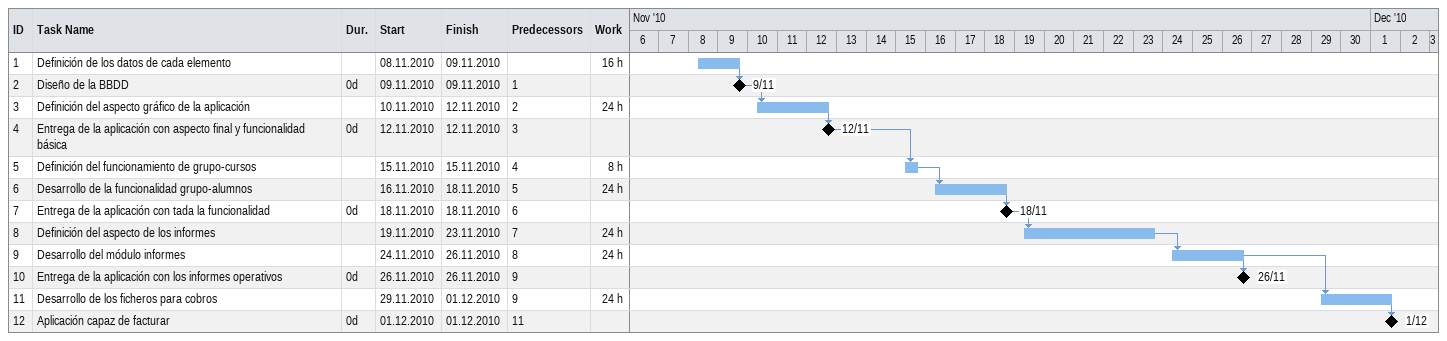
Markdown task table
| ID | Task | Duration | Start | Finish | Predecessors | Work (h) |
|---|---|---|---|---|---|---|
| 1 | Definición de los datos de cada elemento |  | 2010-11-08 | 2010-11-09 |  | 16 |
| 2 | Diseño de la BBDD | 0d | 2010-11-09 | 2010-11-09 | 1 |  |
| 3 | Definición del aspecto gráfico de la aplicación |  | 2010-11-10 | 2010-11-12 | 2 | 24 |
| 4 | Entrega de la aplicación con aspecto final y funcionalidad básica | 0d | 2010-11-12 | 2010-11-12 | 3 |  |
| 5 | Definición del funcionamiento de grupo-cursos |  | 2010-11-15 | 2010-11-15 | 4 | 8 |
| 6 | Desarrollo de la funcionalidad grupo-alumnos |  | 2010-11-16 | 2010-11-18 | 5 | 24 |
| 7 | Entrega de la aplicación con tada la funcionalidad | 0d | 2010-11-18 | 2010-11-18 | 6 |  |
| 8 | Definición del aspecto de los informes |  | 2010-11-19 | 2010-11-23 | 7 | 24 |
| 9 | Desarrollo del módulo informes |  | 2010-11-24 | 2010-11-26 | 8 | 24 |
| 10 | Entrega de la aplicación con los informes operativos | 0d | 2010-11-26 | 2010-11-26 | 9 |  |
| 11 | Desarrollo de los ficheros para cobros |  | 2010-11-29 | 2010-12-01 | 9 | 24 |
| 12 | Aplicación capaz de facturar | 0d | 2010-12-01 | 2010-12-01 | 11 |  |
